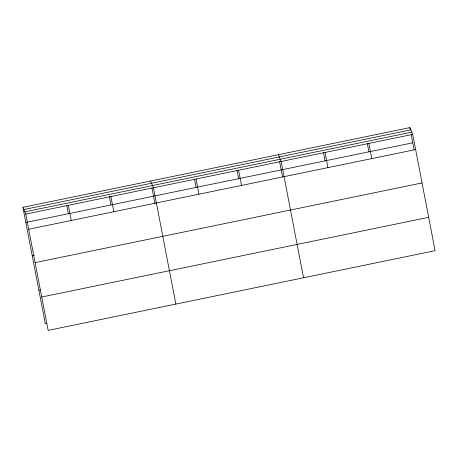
<?xml version="1.0" encoding="UTF-8"?>
<svg xmlns="http://www.w3.org/2000/svg" width="458" height="458" viewBox="0 0 458 458"><rect width="100%" height="100%" fill="white"/><g stroke="black" fill="none" stroke-linecap="round" stroke-linejoin="round"><path stroke-width="0.69" d="M22.9 207.314L409.841 127.627L412.704 134.389L435.1 250.686L48.159 330.373L25.762 214.075L22.9 207.314L45.296 323.611L46.693 323.325M23.845 209.541L410.786 129.86M24.818 211.842L411.759 132.156M25.762 214.075L412.704 134.389M25.825 222.491L412.761 142.804M28.688 229.252L415.629 149.566M32.249 255.862L34.344 255.427M35.111 262.623L422.053 182.937M38.867 290.24L40.264 289.954M41.735 297.002L428.677 217.321M278.281 154.718L281.143 161.479L303.54 277.783M150.59 181.013L153.453 187.78L175.849 304.078M409.841 127.627L410.236 129.694M411.17 134.526L414.101 149.76M368.85 143.423L371.776 158.6M367.316 143.554L368.908 151.838M324.997 152.451L327.922 167.628M323.462 152.588L325.054 160.867M279.609 161.617L282.54 176.851M238.584 170.244L241.503 185.427M237.044 170.382L238.641 178.666M196.018 179.015L198.944 194.192M194.484 179.152L196.076 187.431M151.919 187.917L154.987 203.839M110.893 196.545L113.813 211.722M109.353 196.682L110.951 204.961M68.328 205.31L71.253 220.487M66.794 205.447L68.385 213.726"/></g></svg>
